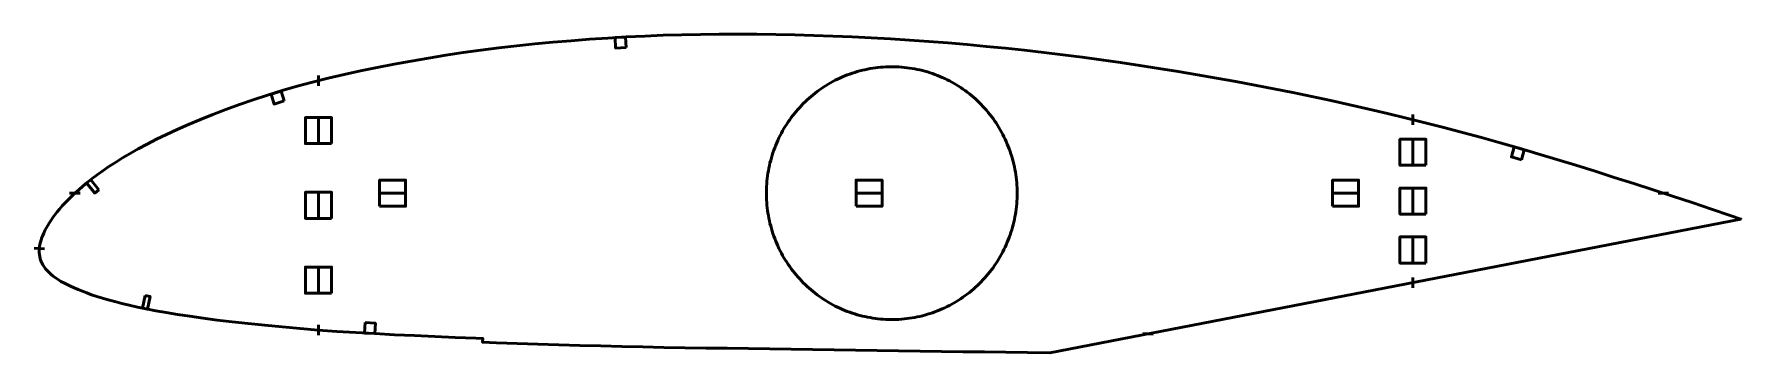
# Model space of a CAD drawing. Header units: metres. Extents: x -3 to 652, y 39 to 161.
import ezdxf

# ---------------------------------------------------------------- set-up
doc = ezdxf.new("R2010")
doc.units = ezdxf.units.M
doc.layers.add('Layer', color=1, linetype='Continuous', lineweight=50)

msp = doc.modelspace()

# ---------------------------------------------------------------- linework, layer by layer
at = {"layer": 'Layer'}
for p, q in [((106.06, 141.15), (106.06, 145.15)), ((326.06, 148.5), (326.06, 149)), ((106.06, 129.52), (106.06, 118.52)), ((526.06, 126.21), (526.06, 130.21)), ((526.06, 121.21), (526.06, 110.21)), ((14.55, 100), (10.55, 100)), ((106.06, 100.82), (106.06, 89.82)), ((139.97, 100), (128.97, 100)), ((277.94, 100), (277.44, 100)), ((322.86, 100), (311.86, 100)), ((374.18, 100), (374.68, 100)), ((505.75, 100), (494.75, 100)), ((526.06, 102.45), (526.06, 91.45)), ((620.18, 100), (624.18, 100)), ((0.9, 78.61), (-3.09, 78.91)), ((526.06, 83.69), (526.06, 72.69)), ((106.06, 72.12), (106.06, 61.12)), ((526.06, 67.69), (526.06, 63.69)), ((106.06, 49.48), (106.06, 45.48)), ((326.06, 51.5), (326.06, 51)), ((422.43, 46.17), (426.42, 45.86))]:
    msp.add_line(p, q, dxfattribs=at)
for points in [[(651.94, 90.05), (651.94, 90.05), (648.17, 91.34), (640.68, 93.87), (633.21, 96.37), (625.75, 98.84), (618.28, 101.27), (610.82, 103.68), (603.37, 106.06), (595.98, 108.41), (588.63, 110.7), (581.34, 112.93), (574.07, 115.1), (566.83, 117.22), (559.6, 119.29), (552.38, 121.3), (545.17, 123.27), (537.97, 125.18), (530.77, 127.03), (523.56, 128.83), (516.35, 130.58), (509.11, 132.29), (501.87, 133.94), (494.61, 135.55), (487.34, 137.1), (480.05, 138.61), (472.76, 140.07), (465.44, 141.48), (458.1, 142.85), (450.74, 144.17), (443.37, 145.45), (435.98, 146.69), (428.6, 147.88), (421.22, 149.02), (413.84, 150.11), (406.47, 151.15), (399.1, 152.14), (391.73, 153.09), (384.37, 153.97), (377.02, 154.81), (369.66, 155.6), (362.31, 156.33), (354.96, 157.01), (347.61, 157.63), (340.26, 158.2), (332.9, 158.72), (325.54, 159.19), (318.19, 159.6), (310.84, 159.97), (303.49, 160.28), (296.16, 160.53), (288.84, 160.73), (281.53, 160.88), (274.24, 160.97), (266.98, 161.01), (259.76, 161), (252.6, 160.92), (245.47, 160.78), (238.37, 160.56), (231.27, 160.28), (224.18, 159.93), (217.11, 159.52), (210.06, 159.05), (203.03, 158.51), (196.03, 157.91), (189.06, 157.24), (182.13, 156.51), (175.25, 155.71), (168.41, 154.85), (161.62, 153.92), (154.89, 152.92), (148.22, 151.85), (141.6, 150.7), (135.03, 149.49), (128.53, 148.23), (122.16, 146.91), (115.91, 145.54), (109.79, 144.1), (103.8, 142.58), (97.92, 141), (92.16, 139.34), (86.53, 137.62), (81.04, 135.85), (75.71, 134.02), (70.53, 132.14), (65.54, 130.23), (60.73, 128.31), (56.15, 126.38), (51.8, 124.47), (47.71, 122.57), (43.86, 120.69), (40.25, 118.83), (36.88, 117.01), (33.74, 115.23), (30.82, 113.5), (28.11, 111.81), (25.59, 110.19), (23.27, 108.61), (21.13, 107.07), (19.15, 105.57), (17.31, 104.12), (15.6, 102.71), (14.02, 101.34), (12.56, 100.01), (11.2, 98.73), (9.94, 97.48), (8.78, 96.26), (7.7, 95.08), (6.7, 93.92), (5.78, 92.8), (4.92, 91.71), (4.14, 90.63), (3.41, 89.58), (2.73, 88.55), (2.11, 87.58), (1.57, 86.63), (1.07, 85.65), (0.61, 84.7), (0.2, 83.81), (-0.14, 82.94), (-0.42, 82.06), (-0.66, 81.19), (-0.85, 80.35), (-1, 79.53), (-1.1, 78.71), (-1.15, 77.95), (-1.15, 77.18), (-1.09, 76.42), (-0.96, 75.64), (-0.76, 74.85), (-0.49, 74.07), (-0.15, 73.29), (0.25, 72.53), (0.73, 71.77), (1.29, 71.02), (1.93, 70.29), (2.63, 69.56), (3.4, 68.85), (4.24, 68.15), (5.15, 67.47), (6.14, 66.81), (7.21, 66.16), (8.36, 65.53), (9.6, 64.9), (10.92, 64.27), (12.33, 63.63), (13.84, 63), (15.45, 62.35), (17.16, 61.71), (18.99, 61.05), (20.96, 60.4), (23.09, 59.75), (25.38, 59.09), (27.85, 58.41), (30.52, 57.72), (33.41, 57.01), (36.53, 56.3), (39.92, 55.59), (43.6, 54.88), (47.61, 54.17), (51.96, 53.46), (56.68, 52.74), (61.74, 52.02), (67.16, 51.31), (72.92, 50.62), (79.02, 49.96), (85.43, 49.31), (92.11, 48.68), (98.96, 48.06), (105.96, 47.49), (113.07, 46.97), (120.32, 46.51), (127.73, 46.09), (135.27, 45.69), (142.92, 45.33), (150.67, 44.99), (158.52, 44.67), (166.44, 44.36), (169.1, 44.27), (169.04, 42.77), (174.35, 42.57), (182.32, 42.28), (190.29, 42.02), (198.27, 41.79), (206.3, 41.58), (214.36, 41.38), (222.44, 41.18), (230.51, 41), (238.57, 40.84), (246.65, 40.7), (254.76, 40.58), (262.92, 40.47), (271.09, 40.35), (279.28, 40.22), (287.47, 40.1), (295.69, 39.99), (303.93, 39.88), (312.17, 39.77), (320.42, 39.65), (328.67, 39.53), (336.91, 39.41), (345.15, 39.29), (353.39, 39.18), (361.64, 39.07), (369.89, 38.96), (378.13, 38.85), (386.75, 38.73), (651.94, 90.05)], [(374.18, 100), (374.17, 101.02), (374.14, 102.04), (374.09, 103.06), (374.01, 104.07), (373.92, 105.09), (373.8, 106.1), (373.66, 107.11), (373.5, 108.12), (373.32, 109.12), (373.12, 110.12), (372.9, 111.11), (372.66, 112.1), (372.4, 113.09), (372.12, 114.06), (371.81, 115.04), (371.49, 116), (371.14, 116.96), (370.78, 117.91), (370.4, 118.85), (370, 119.79), (369.57, 120.72), (369.13, 121.63), (368.67, 122.54), (368.19, 123.44), (367.69, 124.32), (367.18, 125.2), (366.64, 126.07), (366.09, 126.92), (365.52, 127.76), (364.93, 128.59), (364.33, 129.41), (363.71, 130.21), (363.07, 131), (362.41, 131.78), (361.74, 132.54), (361.06, 133.29), (360.36, 134.02), (359.64, 134.74), (358.91, 135.45), (358.16, 136.13), (357.4, 136.81), (356.63, 137.46), (355.84, 138.1), (355.04, 138.72), (354.22, 139.33), (353.4, 139.92), (352.56, 140.49), (351.71, 141.04), (350.85, 141.57), (349.98, 142.09), (349.09, 142.58), (348.2, 143.06), (347.3, 143.52), (346.38, 143.96), (345.46, 144.38), (344.53, 144.78), (343.6, 145.17), (342.65, 145.53), (341.7, 145.87), (340.74, 146.19), (339.77, 146.49), (338.8, 146.77), (337.82, 147.03), (336.84, 147.27), (335.85, 147.49), (334.86, 147.68), (333.86, 147.86), (332.86, 148.01), (331.86, 148.15), (330.85, 148.26), (329.85, 148.35), (328.84, 148.42), (327.83, 148.47), (326.82, 148.5), (325.81, 148.5), (324.8, 148.48), (323.78, 148.45), (322.78, 148.39), (321.77, 148.31), (320.76, 148.21), (319.76, 148.08), (318.76, 147.94), (317.76, 147.77), (316.76, 147.59), (315.77, 147.38), (314.79, 147.15), (313.81, 146.9), (312.83, 146.63), (311.86, 146.34), (310.9, 146.03), (309.94, 145.7), (308.99, 145.35), (308.05, 144.98), (307.12, 144.59), (306.19, 144.18), (305.28, 143.75), (304.37, 143.3), (303.47, 142.83), (302.58, 142.34), (301.71, 141.83), (300.84, 141.31), (299.98, 140.76), (299.14, 140.2), (298.31, 139.62), (297.49, 139.03), (296.68, 138.41), (295.89, 137.78), (295.1, 137.14), (294.34, 136.47), (293.58, 135.79), (292.84, 135.1), (292.12, 134.39), (291.41, 133.66), (290.72, 132.92), (290.04, 132.16), (289.38, 131.39), (288.73, 130.61), (288.1, 129.81), (287.49, 129), (286.89, 128.18), (286.31, 127.34), (285.75, 126.49), (285.21, 125.63), (284.68, 124.76), (284.17, 123.88), (283.69, 122.99), (283.22, 122.09), (282.76, 121.17), (282.33, 120.25), (281.92, 119.32), (281.53, 118.38), (281.15, 117.44), (280.8, 116.48), (280.47, 115.52), (280.15, 114.55), (279.86, 113.58), (279.59, 112.59), (279.33, 111.61), (279.1, 110.61), (278.89, 109.62), (278.7, 108.62), (278.53, 107.61), (278.38, 106.6), (278.26, 105.59), (278.15, 104.58), (278.07, 103.56), (278, 102.55), (277.96, 101.53), (277.94, 100.51), (277.94, 99.49), (277.96, 98.47), (278, 97.45), (278.07, 96.44), (278.15, 95.42), (278.26, 94.41), (278.38, 93.4), (278.53, 92.39), (278.7, 91.38), (278.89, 90.38), (279.1, 89.39), (279.33, 88.39), (279.59, 87.41), (279.86, 86.42), (280.15, 85.45), (280.47, 84.48), (280.8, 83.52), (281.15, 82.56), (281.53, 81.62), (281.92, 80.68), (282.33, 79.75), (282.76, 78.83), (283.22, 77.91), (283.69, 77.01), (284.17, 76.12), (284.68, 75.24), (285.21, 74.37), (285.75, 73.51), (286.31, 72.66), (286.89, 71.82), (287.49, 71), (288.1, 70.19), (288.73, 69.39), (289.38, 68.61), (290.04, 67.84), (290.72, 67.08), (291.41, 66.34), (292.12, 65.61), (292.84, 64.9), (293.58, 64.21), (294.34, 63.53), (295.1, 62.86), (295.89, 62.22), (296.68, 61.59), (297.49, 60.97), (298.31, 60.38), (299.14, 59.8), (299.98, 59.24), (300.84, 58.69), (301.71, 58.17), (302.58, 57.66), (303.47, 57.17), (304.37, 56.7), (305.28, 56.25), (306.19, 55.82), (307.12, 55.41), (308.05, 55.02), (308.99, 54.65), (309.94, 54.3), (310.9, 53.97), (311.86, 53.66), (312.83, 53.37), (313.81, 53.1), (314.79, 52.85), (315.77, 52.62), (316.76, 52.41), (317.76, 52.23), (318.76, 52.06), (319.76, 51.92), (320.76, 51.79), (321.77, 51.69), (322.78, 51.61), (323.78, 51.55), (324.8, 51.52), (325.81, 51.5), (326.82, 51.5), (327.83, 51.53), (328.84, 51.58), (329.85, 51.65), (330.85, 51.74), (331.86, 51.85), (332.86, 51.99), (333.86, 52.14), (334.86, 52.32), (335.85, 52.51), (336.84, 52.73), (337.82, 52.97), (338.8, 53.23), (339.77, 53.51), (340.74, 53.81), (341.7, 54.13), (342.65, 54.47), (343.6, 54.83), (344.53, 55.22), (345.46, 55.62), (346.38, 56.04), (347.3, 56.48), (348.2, 56.94), (349.09, 57.42), (349.98, 57.91), (350.85, 58.43), (351.71, 58.96), (352.56, 59.51), (353.4, 60.08), (354.22, 60.67), (355.04, 61.28), (355.84, 61.9), (356.63, 62.54), (357.4, 63.19), (358.16, 63.87), (358.91, 64.55), (359.64, 65.26), (360.36, 65.98), (361.06, 66.71), (361.74, 67.46), (362.41, 68.22), (363.07, 69), (363.71, 69.79), (364.33, 70.59), (364.93, 71.41), (365.52, 72.24), (366.09, 73.08), (366.64, 73.93), (367.18, 74.8), (367.69, 75.68), (368.19, 76.56), (368.67, 77.46), (369.13, 78.37), (369.57, 79.28), (370, 80.21), (370.4, 81.15), (370.78, 82.09), (371.14, 83.04), (371.49, 84), (371.81, 84.96), (372.12, 85.94), (372.4, 86.91), (372.66, 87.9), (372.9, 88.89), (373.12, 89.88), (373.32, 90.88), (373.5, 91.88), (373.66, 92.89), (373.8, 93.9), (373.92, 94.91), (374.01, 95.93), (374.09, 96.94), (374.14, 97.96), (374.17, 98.98), (374.18, 100)]]:
    msp.add_lwpolyline(points, close=True, dxfattribs=at)
for points in [[(224.08, 155.92), (220.09, 155.69), (219.86, 159.68), (223.85, 159.91), (224.08, 155.92)], [(92.84, 135.37), (89.02, 134.2), (87.85, 138.02), (91.67, 139.19), (92.84, 135.37)], [(111.06, 119.02), (101.06, 119.02), (101.06, 129.02), (111.06, 129.02), (111.06, 119.02)], [(531.06, 110.71), (521.06, 110.71), (521.06, 120.71), (531.06, 120.71), (531.06, 110.71)], [(567.69, 112.8), (563.85, 113.93), (564.97, 117.77), (568.81, 116.64), (567.69, 112.8)], [(21.74, 101.25), (20.17, 100.01), (17.07, 103.92), (18.63, 105.17), (21.74, 101.25)], [(129.47, 95), (129.47, 105), (139.47, 105), (139.47, 95), (129.47, 95)], [(312.36, 95), (312.36, 105), (322.36, 105), (322.36, 95), (312.36, 95)], [(495.25, 95), (495.25, 105), (505.25, 105), (505.25, 95), (495.25, 95)], [(111.06, 90.32), (101.06, 90.32), (101.06, 100.32), (111.06, 100.32), (111.06, 90.32)], [(531.06, 91.95), (521.06, 91.95), (521.06, 101.95), (531.06, 101.95), (531.06, 91.95)], [(531.06, 73.19), (521.06, 73.19), (521.06, 83.19), (531.06, 83.19), (531.06, 73.19)], [(111.06, 61.62), (101.06, 61.62), (101.06, 71.62), (111.06, 71.62), (111.06, 61.62)], [(39.48, 60.79), (41.43, 60.38), (40.4, 55.48), (38.45, 55.9), (39.48, 60.79)], [(123.91, 50.31), (127.9, 50.08), (127.67, 46.09), (123.68, 46.31), (123.91, 50.31)]]:
    msp.add_lwpolyline(points, dxfattribs=at)

doc.saveas('drawing.dxf')
